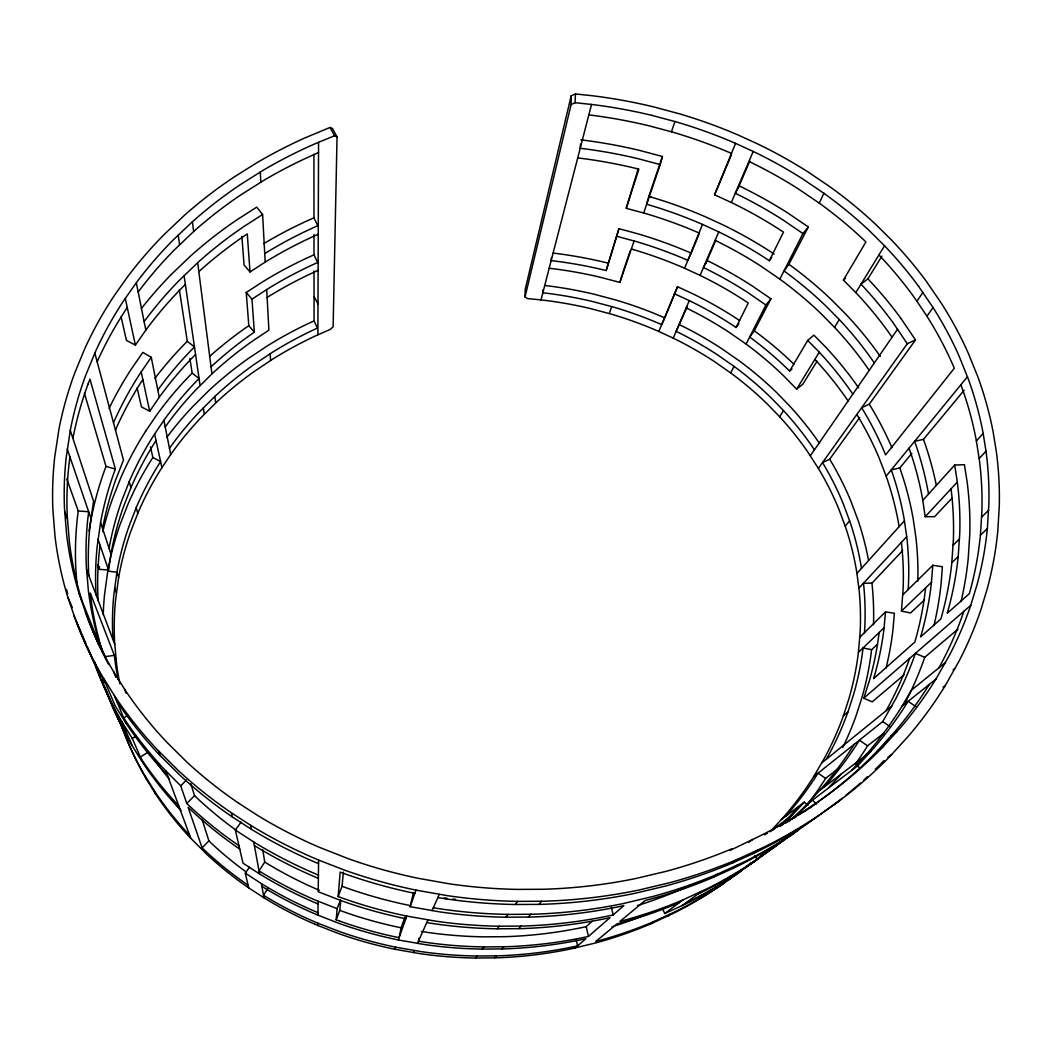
<?xml version="1.0" encoding="UTF-8"?>
<svg xmlns="http://www.w3.org/2000/svg" width="1052" height="1052" viewBox="0 0 1052 1052"><rect width="100%" height="100%" fill="white"/><g stroke="black" fill="none" stroke-linecap="round" stroke-linejoin="round"><path stroke-width="1.5" d="M317.875 334.852L318.572 142.296L334.549 135.761L337.048 136.865L333.116 326.856L330.157 329.46L317.428 335.036A404.704 390.055 21.4 0 0 272.402 359.324L254.282 371.448A383.073 368.41 18.8 0 0 215.686 402.982L200.025 418.67A358.785 344.333 15.9 0 0 170.713 454.503L160.943 469.126A338.087 324.003 13.5 0 0 138.075 512.626L130.501 532.18A319.953 306.369 11.3 0 0 118.639 577.495L115.549 600.113A309.604 296.388 10 0 0 114.602 641.996L116.47 662.984A307.329 294.218 9.7 0 0 119.889 683.879M687.14 307.013L676.134 331.341A362.966 346.279 21.7 0 1 717.148 354.616L734.401 366.622A338.678 321.662 22.1 0 1 771.313 398.024L783.477 410.569L779.663 416.776L767.605 404.323A335.772 319.216 22.2 0 0 730.995 373.158L713.9 361.23A359.837 343.623 21.7 0 0 673.214 338.139L658.197 331.183A382.586 366.898 21.8 0 0 611.159 314.088L590.238 308.525A404.731 389.7 22.4 0 0 541.004 299.899L527.749 298.61L525.04 296.953L571.131 104.503L571.21 95.745L575.431 93.944L592.171 95.732A515.256 484.012 21.3 0 1 653.476 106.844L679.618 113.866A487.523 455.634 20.9 0 1 738.451 135.156L757.216 143.716A458.264 425.968 20.9 0 1 808.331 172.133L829.949 186.796A427.769 395.407 21.3 0 1 876.342 225.01L891.715 240.277A405.77 373.631 21.8 0 1 926.733 281.897L941.619 303.66A390.397 358.587 22.3 0 1 968.458 353.603L977.755 376.577A386.978 355.26 22.4 0 1 993.141 432.017L996.27 451.177A393.54 361.52 22.1 0 1 999.295 505.828L997.822 530.721A411.056 378.036 21 0 1 987.289 588.607L980.924 609.647A433.306 398.682 19.6 0 1 959.148 660.945L945.301 685.523L943.052 687.258M731.955 877.473L719.187 886.494A409.728 386.478 14.8 0 1 673.333 913.386L651.07 923.709A420.142 395.71 14.2 0 1 596.26 942.789L571.788 948.707A420.721 396.223 14.2 0 1 496.255 957.833L475.622 958.017A411.503 388.188 14.4 0 1 419.998 953.651L394.973 949.285A394.987 373.762 14.4 0 1 338.31 933.453L317.809 925.471L317.835 923.169L315.021 921.973A377.063 357.812 14 0 1 263.513 895.265L267.865 888.414M575.22 947.944L585.885 938.66L582.321 939.449A436.83 409.425 14.3 0 1 503.737 948.904L482.263 949.088A427.296 401.18 14.5 0 1 424.35 944.512L398.287 939.949A410.188 386.347 14.5 0 1 339.283 923.459L317.941 915.161L318.099 901.222L315.035 899.933A407.65 383.165 14.3 0 1 259.042 870.938L264.736 862.061L262.763 849.806M115.431 697.2A416.434 387.465 13 0 0 157.432 749.787L178.406 770.629A439.986 407.952 14.1 0 0 231.374 812.788L250.652 825.294A464.169 428.598 14.7 0 0 315.074 858.55L318.585 860.049L318.217 891.728L341.492 900.775A444.404 414.199 14.8 0 0 405.822 918.764M525.04 296.953L525.172 289.471L571.21 95.745M571.131 104.503L575.115 102.701L575.431 93.944M918.606 286.381L933.071 307.565A379.654 348.672 22.3 0 1 959.148 356.233L968.129 378.549A375.958 345.095 22.4 0 1 983.002 432.477L986.013 451.15A382.718 351.539 22.1 0 1 988.854 504.316L987.368 528.538A400.062 367.871 21 0 1 976.992 584.859L970.759 605.347A422.352 388.543 19.6 0 1 949.43 655.251L935.899 679.158A450.48 414.067 17.9 0 1 900.367 727.8L882.036 747.867A477.555 438.053 16.3 0 1 833.223 790.736L809.527 808.291M960.897 384.769L961.554 386.571A372.027 342.031 22.5 0 1 976.203 440.025L979.175 458.527A378.694 348.409 22.1 0 1 981.911 511.219L980.411 535.231L987.368 528.538M951.047 488.851A362.23 335.47 22.3 0 1 953.388 539.584L951.823 562.688A378.628 351.026 21.2 0 1 941.606 616.38L940.869 618.944L920.618 636.907L921.355 634.422A366.372 341.229 21.3 0 0 931.454 582.256L932.795 565.279L942.395 566.739L941.04 584.255A376.419 350.645 21.3 0 1 933.926 625.69M961.015 601.665A392.975 363.834 21.2 0 0 968.208 558.651L969.76 534.692A376.248 347.975 22.3 0 0 967.156 482.092L964.421 464.695L954.677 465.05L957.32 482.079A365.899 338.363 22.2 0 1 959.753 533.259L958.201 556.561A382.468 354.064 21.2 0 1 947.957 610.725L947.208 613.316L969.313 593.696L970.076 591.04A395.868 364.597 21.1 0 0 980.411 535.231M901.38 542.385A333.247 312.207 22.6 0 1 903.089 589.607L901.433 611.094L910.559 612.987L924.577 599.772M908.205 589.514L908.494 584.241A336.351 314.732 22.6 0 0 906.706 536.638L904.286 519.898A330.446 309.012 23 0 0 891.846 471.506L891.268 469.876L899.802 467.943L911.821 453.425M886.034 668.138A347.186 326.883 21.6 0 0 892.977 629.569L894.384 613.25L885.495 611.909L884.101 627.728A337.916 318.125 21.6 0 1 874.317 676.291L873.633 678.619L914.806 642.075L915.529 639.616A362.835 338.402 21.3 0 0 925.602 587.884M779.663 416.776A318.204 301.582 22.8 0 1 806.91 450.69L818.377 468.403A306.106 289.55 23.3 0 1 838.825 509.05L845.742 527.683A303.16 286.631 23.5 0 1 856.815 572.617L858.905 588.16A308.578 291.917 23.1 0 1 860.128 632.318L858.419 652.398A322.504 305.382 21.8 0 1 848.846 698.988L843.362 715.899A340.467 322.491 20 0 1 825.097 757.006L813.683 776.639A363.177 343.767 17.8 0 1 784.095 816.51L770.077 831.79L792.472 814.932L804.293 802.15L807.87 805.424M864.468 632.647L864.77 627.715A311.234 294.126 23 0 0 863.495 583.216L871.937 583.163L902.695 550.512M580.52 144.071L580.204 148.293A481.592 454.898 21.4 0 1 637.893 158.655L660.222 164.585L662.431 156.485L639.655 150.436A492.099 464.892 21.4 0 0 580.835 139.85M551.406 257.543L551.156 260.62A424.429 406.677 22.1 0 1 602.586 269.68L606.176 270.574L618.944 228.692L638.327 233.939A427.533 406.125 21.4 0 1 690.48 252.861L691.217 253.216L687.837 260.357L687.166 260.041A417.565 396.591 21.3 0 0 636.144 241.539L617.195 236.398M543.082 289.8L542.845 292.785A408.281 392.777 22.3 0 1 592.473 301.49L613.566 307.105A385.926 369.765 21.7 0 1 660.985 324.332L661.603 324.634L664.154 319.243M339.52 921.026L336.193 919.803L337.127 908.678L340.335 900.249M413.502 892.504L410.122 906.679L439.868 911.9A482.907 445.824 14.9 0 0 505.92 917.212L530.392 917.055A493.598 454.806 14.7 0 0 619.799 906.495L623.862 905.614L613.145 914.938L609.226 915.792A477.674 442.261 14.6 0 1 522.857 926.049L499.24 926.22A467.298 433.463 14.8 0 1 435.489 921.118L406.782 916.082A448.717 417.67 14.8 0 1 341.768 897.895L338.139 896.554L340.177 872.121L344.135 873.581A484.867 446.311 15 0 0 414.856 893.372M336.193 919.803L339.783 910.348L340.73 900.275M338.139 896.554L342.045 886.284L343.386 872.069M150.489 446.903L152.869 457.475L160.588 461.578L159.628 463.064A341.032 326.528 13.5 0 0 136.536 506.88L128.896 526.579A322.754 308.749 11.4 0 0 116.917 572.235L113.8 595.038A312.299 298.702 10.1 0 0 112.827 637.262L112.959 639.59M88.013 384.164L89.946 379.115L115.378 469.06L113.695 473.61A349.159 331.064 12 0 0 100.571 522.515L97.113 546.974A337.85 320.295 10.9 0 0 95.929 592.315L96.061 594.827M100.071 545.212L99.177 552.918A334.694 317.651 10.8 0 0 98.02 597.878L98.152 600.363M138.18 292.009A441.761 413.673 16.4 0 1 174.395 249.876L193.66 231.519L192.411 221.748L172.922 240.237A446.535 417.552 16.4 0 0 136.313 282.725L124.07 300.136A420.629 392.646 14.5 0 0 95.219 352.157L85.58 375.656A398.024 371.198 12.8 0 0 70.287 430.36L93.549 501.133L89.946 526.289A348.83 329.447 11.1 0 0 88.644 572.959L88.776 575.536M66.802 478.91L78.229 510.97L77.23 519.241A362.361 341.847 11.2 0 0 75.757 567.699L76.901 583.965M70.3 430.373L66.171 457.791A385.163 359.14 11.8 0 0 64.514 508.787L66.605 534.429A382.336 356.523 11.6 0 0 79.018 593.328L87.881 618.878A390.068 363.505 12.1 0 0 113.603 671.715L115.851 677.356M69.932 456.897L68.867 465.549A381.048 355.826 11.8 0 0 67.249 516.059L69.327 541.451A378.26 353.222 11.5 0 0 81.635 599.758M97.481 564.937L99.033 569.316L108.54 570.013L110.947 554.036A332.419 316.981 11.6 0 1 123.334 507.182L131.237 486.984A351.263 335.233 13.7 0 1 155.052 442.077L156.038 440.538M99.033 569.316L99.414 566.489M418.906 938.358L418.472 941.211L425.402 942.29A431.11 404.297 14.5 0 0 483.867 946.918L505.552 946.734A440.735 412.594 14.4 0 0 584.873 937.201L588.476 936.412L610.068 917.62L606.189 918.462A473.098 438.618 14.6 0 1 520.701 928.627L497.32 928.798A462.814 429.887 14.8 0 1 434.226 923.761L426.744 922.591M89.052 531.063L90.709 521.279A358.758 340.217 12 0 1 104.293 471.033L106.002 466.391L84.423 393.224M152.869 457.475L151.856 459.04A349.935 335.075 13.5 0 0 128.094 503.934L120.191 524.198A331.617 317.27 11.3 0 0 107.791 571.105L104.542 594.564A321.241 307.276 10.1 0 0 103.241 614.815M404.849 917.212L401.154 927.811L399.089 937.687A413.87 389.372 14.5 0 1 339.52 921.039M699.001 232.965L698.318 232.65A431.162 407.952 21.2 0 0 645.77 213.595L626.242 208.309L638.262 168.596M606.176 270.574L618.944 228.692M541.004 299.899L591.54 104.45A504.25 473.597 21.3 0 1 651.661 115.326M549.183 268.26A420.59 403.376 22.1 0 1 600.192 277.228L619.93 282.436L621.942 275.098M662.431 156.485L648.795 196.408L646.651 204.259L648.768 204.877A435.41 411.49 21.2 0 1 701.802 224.102L718.74 231.887A409.267 384.9 21.2 0 1 764.712 257.687L769.301 260.725L771.734 257.411M626.242 208.309L638.866 169.148L634.869 168.162A476.648 450.795 21.5 0 0 577.719 157.905M622.455 273.559L630.293 250.626M609.292 313.535L611.672 306.553M619.93 282.436L634.119 240.934M643.679 212.977L660.222 164.585M588.831 114.892A498.832 469.153 21.3 0 1 648.387 125.648L671.439 131.789L674.95 121.532L677.238 122.203A476.135 444.891 20.9 0 1 734.809 143.019L753.219 151.435A447.324 415.737 20.9 0 1 803.189 179.234L824.268 193.542M904.115 674.792L872.239 701.829L863.745 698.212L869.373 680.723A334.917 315.666 21.6 0 0 879.117 632.541M826.293 759.281L829.555 753.363A343.399 324.936 20 0 0 847.938 711.928L853.448 694.899A325.292 307.697 21.8 0 0 863.074 647.953L871.608 649.702L877.421 644.218M394.973 949.285L395.71 947.194L420.971 951.6A415.04 391.107 14.4 0 0 477.108 956.018L497.925 955.834A424.324 399.195 14.2 0 0 574.142 946.629L577.614 945.866L576.167 939.607M398.287 939.949L406.782 916.082M410.122 906.679L416.013 890.137L447.587 895.686A510.167 467.088 15 0 0 517.676 901.38L543.634 901.222A521.411 476.411 14.8 0 0 638.406 890.15L668.993 882.891A520.701 475.82 14.9 0 0 737.255 859.418L764.87 846.702A507.932 464.971 15.4 0 0 821.467 813.63M658.815 331.472L677.527 286.736L692.821 293.784A386.386 367.056 21.5 0 1 736.334 318.375L739.569 320.531M674.24 293.666L689.297 300.609A377.181 358.272 21.5 0 1 731.837 324.66L736.084 327.501L748.274 303.002L743.896 300.096A388.911 368.068 21.4 0 0 700.093 275.4L684.602 268.26L702.486 224.431M769.301 260.725L783.503 232.15L778.756 229.034A423.101 396.209 21.1 0 0 731.337 202.497L714.571 194.804L735.558 143.374M677.527 286.736L664.798 317.901L664.101 317.572A395.131 378.641 21.7 0 0 615.617 299.951L594.051 294.205A417.171 401.364 22.3 0 0 545.067 285.513M691.217 253.216L698.923 234.359M731.521 154.578L714.571 194.804M189.912 358.548L192.148 373.092L199.065 378.523L194.62 383.099A376.169 359.179 16.1 0 0 163.862 420.327L153.618 435.528A354.445 337.929 13.8 0 0 129.567 480.764L121.598 501.133A335.43 319.519 11.7 0 0 109.066 548.368M673.227 338.139L689.297 300.609M700.106 275.4L718.74 231.887M731.337 202.484L753.219 151.435M705.958 263.158L715.741 240.369M738.004 188.479L749.774 161.048M115.444 430.058L115.812 429.216M113.484 422.772L113.866 421.931A384.703 363.269 14.2 0 1 140.1 373.513L151.251 357.285L142.822 352.394L131.342 369.015A394.75 372.803 14.1 0 0 109.079 408.413M413.397 952.625L414.317 950.574M417.486 943.447L427.914 919.935M432.03 910.677L439.263 894.384M97.152 361.77L97.56 360.862A416.145 389.03 14.5 0 1 126.082 309.288L127.266 307.539M957.925 629.162L924.708 657.329L915.411 653.371A386.768 360.376 19.8 0 1 895.344 699.514L882.707 721.593L813.683 776.639M730.68 372.908L734.059 366.372M817.062 361.178L802.808 384.256L796.627 389.135L784.095 376.274A348.738 330.078 22 0 0 746.092 344.083L765.895 305.014L770.932 298.807L752.285 285.973A402.153 380.219 21.3 0 0 707.089 260.528L703.472 267.55A392.567 371.119 21.3 0 1 747.656 292.443L765.895 305.014M869.215 370.37L865.323 364.768A358.048 334.299 22.2 0 0 834.525 327.33L820.954 313.575A377.957 354.116 21.6 0 0 779.821 279.135L802.952 233.57L808.344 226.969L788.106 213.201A437.895 409.557 21 0 0 739.135 185.849L735.282 193.305A427.441 399.734 21 0 1 783.161 220.065L802.952 233.57M824.255 193.555A416.947 385.348 21.3 0 1 869.557 230.888L884.535 245.8L855.815 292.614L843.388 280.082L865.914 241.947L864.1 240.185A412.542 381.863 21.3 0 0 819.271 203.154L823.861 193.252M792.011 369.002L789.618 371.054L788.066 369.515A351.881 332.682 21.9 0 0 749.734 337.074L754.284 330.788L770.932 298.807M784.069 270.969L788.908 264.302L808.344 226.969M938.884 667.862L942.697 660.788A417.92 385.071 19.6 0 0 963.856 611.33M886.139 710.692L889.703 704.143A383.046 357.391 19.8 0 0 909.625 658.407M789.618 371.054L807.726 340.414L813.893 335.115L825.715 347.16A356.51 334.299 22.3 0 1 856.341 384.585L858.603 387.859M796.627 389.135L819.271 352.21L807.726 340.414M834.538 327.317L839.299 319.558L825.583 305.698A381.652 357.115 21.6 0 0 784.056 270.982M818.377 468.403L907.271 343.741L893.49 323.319A377.444 349.816 22 0 0 860.983 284.198L867.9 278.846L881.918 256.136M851.936 770.156L868.124 752.417A426.349 395.105 17.9 0 0 902.051 706.168L911.348 690.217L945.603 662.405M137.128 387.78L141.441 406.9L149.7 411.266L159.26 397.262A387.925 369.107 16.2 0 1 190.991 359.127L195.567 354.432M145.544 431.359L156.09 415.803A385.492 368.121 16.1 0 1 187.664 377.721L192.148 373.092M142.848 379.562L141.757 381.192A380.955 360.152 14.1 0 0 115.799 429.216M121.085 316.784L126.424 340.388L135.392 345.109L145.82 330.131A422.22 397.682 16.3 0 1 180.392 289.405L185.376 284.395M810.342 455.766L897.619 329.158M901.314 318.966L915.503 339.954L869.294 404.165L861.641 407.729A333.668 312.168 22.8 0 1 884.167 451.466L885.574 454.911L954.296 368.239L952.678 364.439A375.669 345.569 22.3 0 0 926.917 316.192L916.897 301.201L922.933 292.443M926.917 316.192L933.071 307.565M315.035 924.274A373.828 355.103 13.9 0 1 263.986 897.816L248.693 887.849L245.3 873.134L249.495 867.269M861.483 568.396L861.364 567.567A305.777 288.8 23.4 0 0 850.161 522.292L843.165 503.527A308.749 291.733 23.3 0 0 822.532 462.578L829.686 459.198L859.721 417.46M318.072 903.957L315.035 902.669A403.876 380.061 14.3 0 1 259.594 873.962L242.986 863.153L235.346 830.041L241.132 822.059M736.084 327.501L738.833 323.753M475.622 958.017L477.108 956.018M482.263 949.088L483.867 946.918M497.32 928.798L499.24 926.22M505.92 917.226L508.024 914.398L532.746 914.227A498.582 458.711 14.7 0 0 623.126 903.576L652.319 896.62A497.912 458.133 14.8 0 0 717.517 874.133L743.922 861.969A485.656 447.639 15.3 0 0 798.1 830.278M446.061 898.895A504.815 462.959 15 0 0 515.362 904.496L517.676 901.38M845.229 526.171L849.648 520.766M899.131 526.658L899 525.776A327.396 306.54 23 0 0 886.704 477.766L886.139 476.148L967.459 376.734M928.521 494.059L928.377 493.138A344.333 320.189 22.8 0 0 915.214 443.037L914.609 441.34L923.459 439.355L964.132 390.239M494.585 957.859L496.255 955.86M502.001 948.93L503.803 946.761M518.82 928.653L520.95 926.076M528.42 917.081L530.76 914.254M515.362 904.496L538.953 904.378L541.543 901.262M788.882 821.507A415.882 389.135 16.1 0 0 806.45 804.741L857.564 765.922L873.896 748.011A430.676 398.524 17.9 0 0 908.113 701.329L915.805 706.536M824.61 786.699L827.516 783.398A395.881 370.646 17.9 0 0 859.392 740.2L867.598 745.802L883.798 733.231M841.429 773.904L828.831 787.553M785.542 816.431L788.25 813.354A366.306 346.371 17.8 0 0 818.062 773.167L825.623 778.362L839.575 767.539M799.836 805.556L786.962 819.39A399.918 376.103 16 0 1 781.465 824.873M856.933 573.445L904.418 520.779M952.034 498.135L934.557 516.69L925.195 516.703L922.788 500.41L954.677 465.05M976.374 440.998L983.16 433.463M858.905 588.16L906.706 536.638M925.195 516.703L957.32 482.079M979.175 458.527L986.013 451.15M169.477 448.336A361.927 347.028 16 0 1 199.065 412.252L214.858 396.459A386.439 371.303 18.8 0 1 253.769 364.715L272.047 352.512A408.255 393.132 21.3 0 1 317.441 328.079L314.075 320.886L314.022 270.969M821.467 813.63L840.364 800.046A488.496 448.178 16.3 0 0 890.268 756.059L909.033 735.427A461.263 424.061 17.9 0 0 945.314 685.523M165.203 426.98A372.789 356.299 16.1 0 1 195.685 390.029L211.952 373.868A398.064 381.284 18.8 0 1 252.02 341.413L268.904 330.144L266.695 289.537L268.707 288.287A441.906 422.01 20.9 0 1 317.651 262.487L314.009 254.808L313.996 234.438M826.359 795.825L827.543 794.97A472.545 434.16 16.3 0 0 875.882 752.509L894.042 732.639A445.746 410.372 17.9 0 0 929.258 684.471M807.634 803.518L822.664 787.106A392.225 367.674 17.9 0 0 854.277 744.277M792.472 814.932L791.314 816.115A403.495 379.036 16.1 0 1 783.503 823.834M144.111 321.623A426.573 401.272 16.3 0 1 179.064 280.595L197.671 262.698L211.952 373.868M772.996 829.896L774.114 828.752M179.366 289.681L187.269 341.295L182.601 346.055A401.299 381.468 16.2 0 0 154.933 378.352M248.088 885.192A357.154 340.072 13.1 0 1 205.613 851.186L202.102 847.82L208.914 840.903L202.102 819.469M238.975 845.703A402.627 377.826 13.7 0 1 190.754 807.239L186.783 803.439L194.541 795.654L190.741 783.701M171.187 274.559L190.307 256.267A466.141 439.657 18.6 0 1 237.068 219.736L256.727 207.126L262.605 214.49L265.196 262.106L250.008 271.942L244.09 265.065L241.868 236.371M186.783 803.439L180.707 785.831L186.52 780.032M859.839 637.21L885.495 611.909M902.813 594.84L932.795 565.279M953.138 545.212L959.516 538.94M981.687 517.071L988.643 510.22M858.419 652.398L884.101 627.728M901.433 611.094L931.441 582.256M951.823 562.688L958.201 556.561M421.365 931.454L426.849 932.309A421.957 395.644 14.5 0 0 483.959 936.845L505.157 936.674A431.438 403.85 14.4 0 0 582.69 927.417L586.201 926.654L592.131 921.236M843.362 715.899L847.925 711.928M863.745 698.212L970.759 605.347M843.388 280.082L845.571 278.215M821.862 762.884L891.767 706.116M902.051 706.168L935.899 679.158M953.099 669.861L955.374 668.059M730.009 850.437L759.36 836.235A497.096 454.964 15.4 0 0 814.721 803.991M748.932 842.297L752.588 839.496M781.412 819.574L804.293 802.15M819.771 790.381L870.767 751.588M890.82 736.321L897.119 731.534M877.21 751.128L883.391 746.473M651.07 923.709L654.12 921.434L676.581 911.032A413.239 389.385 14.9 0 0 722.816 883.904L725.446 882.089M662.734 909.02L664.706 913.531L683.103 899.802L707.378 888.585A446.521 416.513 15.1 0 0 757.282 859.352L754.784 855.723M683.116 899.815A457.83 426.376 14.5 0 1 623.271 920.539L619.996 921.394L645.152 900.525L648.689 899.605A492.928 454.227 14.8 0 0 713.23 877.342L717.517 874.133M538.953 904.378L541.03 904.339A515.953 472.216 14.8 0 0 634.75 893.358L664.995 886.178A515.256 471.612 14.9 0 0 732.534 862.942L737.255 859.418M804.201 811.789L807.962 809.001M809.212 808.081L825.61 796.377M728.247 880.116L738.333 872.752M744.816 868.321L751.378 863.468A409.057 384.743 16 0 0 764.173 853.356M667.796 916.082L670.992 913.741M664.706 913.531L682.091 905.627L701.355 891.517M713.217 877.342L732.876 868.439L737.36 865.138M732.521 862.942L753.074 853.645L758.005 850.029M772.865 848.162L773.996 847.347A429.361 401.299 16.1 0 0 786.304 837.655M833.329 805.082L834.591 804.162A483.368 444.194 16.3 0 0 842.165 798.297M887.927 757.308L891.688 754.573M719.187 886.494L722.816 883.904M742.081 870.241L733.546 876.198L734.572 875.435A393.921 372.263 16 0 0 743.277 868.65M750.3 864.244L839.088 800.98M305.987 258.463A450.572 430.281 20.8 0 0 263.368 281.371L246.234 292.456L251.967 299.149L254.334 332.169L251.467 334.155A401.68 384.375 18.8 0 0 211.044 366.832M246.234 292.456L248.811 325.699L245.866 327.724A410.911 393.251 18.7 0 0 209.637 356.404M251.967 299.149L266.695 289.537M147.74 752.377L140.14 757.177L141.165 758.755A365.399 345.753 12.3 0 0 177.854 804.898L178.774 805.885M180.116 809.527L179.208 808.554A361.98 342.913 12.2 0 1 142.862 762.845L132.302 738.425L136.273 735.94M127.884 715.334L123.715 717.924L124.82 719.647A397.906 372.5 12.8 0 0 164.888 769.893L180.707 785.831M267.129 297.44L269.115 296.204A437.75 418.459 21 0 1 317.625 270.561L318.112 270.364M262.605 214.49L243.367 226.864A455.661 429.703 18.6 0 0 197.658 262.684M265.196 262.106L267.274 260.83A456.384 434.266 20.8 0 1 317.73 234.465L318.23 234.254M318.532 152.632L317.98 152.842A498.898 469.731 20.5 0 0 263.105 180.773L240.947 194.804A471.927 443.089 18.6 0 0 193.647 231.506M264.736 253.532L266.827 252.256A460.921 438.092 20.8 0 1 317.757 225.72L313.983 217.79L313.917 154.21M318.572 142.296L318.006 142.507A504.316 474.189 20.5 0 0 262.579 170.621L240.185 184.757A477.043 447.258 18.6 0 0 192.398 221.735M685.549 903.089L691.348 900.262A429.242 402.495 15 0 0 739.359 872.134M682.091 905.627L687.837 902.826A425.442 399.392 14.9 0 0 735.414 874.935L755.441 860.562A412.713 387.754 16.1 0 0 768.354 850.358M732.876 868.439L739.359 865.283A480.79 443.812 15.3 0 0 793.011 833.907M697.594 894.266L703.564 891.373A442.405 413.199 15.1 0 0 753.008 862.403L769.577 850.489A425.402 398.09 16.1 0 0 776.297 845.295M753.074 853.645L759.846 850.358A502.606 460.855 15.4 0 0 815.879 817.614M907.271 343.741L915.503 339.954M686.917 886.823L690.875 885.008M305.987 258.463L314.009 254.808M685.588 887.415L678.908 890.321A448.231 417.368 14.5 0 1 637.499 905.548M314.075 320.886L306.619 324.345A416.25 400.838 21.2 0 0 267.103 346.029L248.377 358.482A395.302 379.864 18.8 0 0 208.559 390.871L192.332 407.032A370.883 355.655 16 0 0 166.781 437.382M313.983 217.79L305.619 221.538A469.955 446.692 20.7 0 0 263.657 243.669M337.048 136.865L332.458 128.476L329.999 127.45L304.817 137.97A514.204 483.512 20.4 0 0 256.543 162.929L233.61 177.341A488.01 457.633 18.6 0 0 184.705 215.055L164.704 233.978A457.607 427.98 16.4 0 0 127.121 277.426L114.536 295.257A431.622 402.969 14.5 0 0 84.817 348.541L74.85 372.71A408.991 381.482 12.8 0 0 59.004 428.9L54.704 457.133A396.196 369.489 11.8 0 0 52.876 509.602L54.98 536.06A393.264 366.767 11.6 0 0 67.63 596.708L76.717 623.1A401.114 373.868 12.1 0 0 103.122 677.567L115.207 705.945L126.871 724.526A393.856 369.213 12.8 0 0 166.505 774.272L167.492 775.337M78.229 510.97L88.657 511.745L87.697 519.819A352.275 332.287 11.2 0 0 86.369 566.91L88.368 590.54A349.685 329.855 11 0 0 99.887 644.745M575.115 102.701L591.54 104.45M107.804 571.105L116.917 572.235L118.652 577.495M437.842 897.593L446.061 898.881M433.319 907.771L441.248 909.007A487.786 449.664 14.9 0 0 508.024 914.385M607.885 263.092L604.216 262.185A433.674 415.579 22.1 0 0 553.115 253.085M651.661 115.339L674.95 121.532M106.002 466.391L115.378 469.06M671.439 131.789L673.714 132.447A471.059 440.775 20.9 0 1 730.706 153.066L731.456 153.421M648.795 196.408L651.004 197.053M631.358 249.008L633.37 249.6M342.045 886.284L345.569 887.586A438.671 408.255 14.8 0 0 409.004 905.325M337.127 908.678L318.099 901.222M339.783 910.348L343.005 911.545A404.599 380.6 14.6 0 0 401.154 927.798M318.585 860.049L344.477 870.096A490.022 450.335 15 0 0 416.013 890.123M317.835 923.169L338.534 931.204A398.392 376.59 14.4 0 0 395.723 947.181M318.546 863.653L315.061 862.18A459.264 424.732 14.7 0 1 251.375 829.292L232.321 816.931A435.331 404.231 14 0 1 179.945 775.232L159.207 754.613A412.003 383.901 13 0 1 117.679 702.578L116.535 700.79M318.414 875.093L315.061 873.673A443.655 412.318 14.6 0 1 253.703 841.968M318.375 878.354L315.048 876.947A439.184 408.728 14.6 0 1 254.374 845.584M317.967 912.649L315.035 911.413A391.765 370.067 14.2 0 1 261.369 883.614M317.941 915.161L315.035 913.925A388.267 367.161 14.1 0 1 261.882 886.389M315.021 924.287L317.809 925.471M684.602 268.26L683.945 267.958A413.646 393.29 21.4 0 0 633.37 249.6M774.167 254.097L769.499 251.02A419.261 394.355 21.2 0 0 722.487 224.655L705.208 216.712A445.811 421.405 21.2 0 0 651.004 197.066M238.462 803.057L257.214 815.195A453.254 418.433 14.7 0 0 320.018 847.583L348.646 858.827A479.028 440.144 15 0 0 418.446 878.354L449.257 883.812A499.305 457.055 15 0 0 517.716 889.4L543.082 889.269A510.391 466.273 14.9 0 0 635.684 878.525L665.587 871.464A509.76 465.72 14.9 0 0 732.35 848.609M235.346 830.041L253.716 841.955L259.594 873.949M882.707 721.593L890.058 726.59M245.3 873.134L261.369 883.601L263.986 897.816M818.877 202.865L798.415 188.979A442.576 411.937 20.9 0 0 748.932 161.416M779.453 278.859L760.649 265.959A405.283 381.626 21.2 0 0 715.11 240.369M745.763 343.833L728.352 331.774A373.802 355.431 21.6 0 0 686.167 307.907M788.908 264.302L789.355 264.631A391.554 366.425 21.6 0 1 831.895 300.162L845.966 314.364A371.54 346.476 22.1 0 1 877.933 353.091L880.287 356.47M754.284 330.788L754.705 331.091A361.007 341.335 21.9 0 1 793.984 364.294M187.269 341.295L194.475 346.923L189.847 351.644A391.594 372.198 16.2 0 0 157.813 390.068M194.541 795.654L198.447 799.362A392.646 368.41 13.7 0 0 236.174 830.304M208.914 840.903L212.346 844.177A348.317 331.617 13.1 0 0 246.247 872.016M857.564 765.922L859.813 768.131M816.483 804.03L812.368 799.954L811.171 801.177A419.761 392.264 16.1 0 1 793.458 818.101M120.125 721.33L125.149 735.243A322.451 308.591 10.4 0 0 146.478 779.308L156.367 795.141A334.891 320.071 11.6 0 0 189.912 837.418L206.613 854.132A354.077 337.468 13 0 0 248.693 887.849M189.61 835.249L188.755 834.328A337.81 322.556 11.7 0 1 154.907 791.669L144.939 775.705A325.265 310.998 10.5 0 1 123.426 731.271L121.309 725.578M248.811 325.699L254.334 332.169M916.897 301.201L912.623 295.191A390.687 360.257 21.8 0 0 878.92 254.952M892.07 337.205L887.993 331.406A373.657 346.805 22 0 0 855.815 292.614M874.33 362.953L870.385 357.312A361.533 337.1 22.1 0 0 839.299 319.558M852.83 394.145L849.056 388.688A346.91 325.265 22.3 0 0 819.258 352.21M848.096 400.996L844.361 395.591A343.702 322.648 22.3 0 0 814.853 359.403M819.495 443.418L817.759 440.867A329.828 312.312 22.7 0 0 789.5 405.809L777.02 392.961A347.462 330.026 22.1 0 0 739.201 360.823L721.501 348.514A371.816 354.761 21.7 0 0 679.539 324.713M814.432 449.848L810.961 444.733A320.952 303.883 22.7 0 0 783.464 410.569M238.462 803.057A429.084 397.761 14.1 0 1 186.848 762.069L166.479 741.857A405.441 377.155 13 0 1 125.596 690.783L113.59 671.715M115.444 697.2L103.122 677.567M132.302 738.425L122.098 722.106A366.885 345.937 11.6 0 1 97.889 672.136L95.522 665.745M141.862 761.267L132.171 745.75A348.58 330.709 11.2 0 1 109.145 698.212L106.883 692.124M314.048 296.625L317.993 303.791M329.999 127.45L334.549 135.761M74.127 616.143L85.843 643.311M87.132 646.296L100.098 677.238A363.308 342.978 11.5 0 0 124.07 726.722M104.319 686.009L123.045 729.601M67.63 596.708L69.826 601.836M70.366 603.112L72.286 607.596M122.098 722.106L132.171 745.75M144.939 775.705L146.465 779.308M114.287 695.398L125.767 722.829M153.973 790.21L155.433 793.681M85.317 612.027L98.927 645.376M79.018 593.328L103.188 653.647M98.244 639.984L105.003 656.685L114.352 655.37L114.694 658.42A309.998 296.506 9.8 0 0 118.14 679.487M124.504 689.073L126.109 693.176M116.128 659.972L90.262 593.026L90.643 596.392A346.279 327.027 10.9 0 0 102.057 650.097M97.744 670.913L94.483 661.642M64.645 511.601L67.381 518.846M86.501 569.5L114.734 644.311M87.868 618.274L90.406 625.059A385.913 360.165 12.1 0 0 100.939 649.373M104.845 687.39L107.133 693.531A351.868 333.458 11.2 0 0 130.369 741.502M76.809 622.363L79.373 629.241A396.841 370.422 12.1 0 0 105.502 683.142M158.484 750.918L160.259 755.717M165.887 770.984L190.754 838.326M886.139 476.148L879.104 457.883A330.578 309.669 22.9 0 0 856.815 414.488M923.459 439.355L924.103 441.156A354.419 329.605 22.8 0 1 936.28 485.143M909.059 448.139L909.651 449.809A341.032 317.546 22.8 0 1 922.643 499.503L922.788 500.41M899.802 467.943L900.407 469.679A340.112 318.085 23 0 1 913.281 519.438L915.792 536.612A345.858 323.648 22.6 0 1 917.844 581.098M202.102 847.82L188.111 807.278L192.056 811.026A398.721 374.63 13.7 0 0 239.764 849.122M102.215 679.921L103.793 684.484M67.262 449.072L90.893 518.294M98.02 539.203L108.54 570.013M114.602 587.792L116.364 592.92M100.584 522.515L110.947 554.036M94.825 353.077L123.478 460.079L115.575 480.159A345.884 328.329 12 0 0 102.596 528.669M129.238 481.566L130.895 487.76M136.221 507.643L137.759 513.389M611.343 907.376L613.145 914.938M586.201 926.654L588.476 936.412M231.374 812.802L232.321 816.931M125.28 298.373L135.392 345.109M141.178 371.869L149.7 411.266M154.618 433.989L161.903 467.653M136.326 282.725L145.82 330.131M151.251 357.285L159.26 397.262M163.875 420.327L170.713 454.517M250.652 825.294L251.389 829.278M178.196 235.03L179.603 244.695M184.087 275.545L200.077 385.479M203.325 407.795L204.259 414.251M214.858 396.459L215.699 402.982M250.008 271.942L247.273 233.939L244.064 236.082A450.992 425.85 18.6 0 0 198.815 271.64M260.291 171.989L260.843 182.127M270.193 353.696L270.561 360.494M829.686 459.198A317.467 300.004 23.3 0 1 850.923 501.239L858.156 520.556A314.719 297.282 23.5 0 1 868.531 560.295M871.937 583.163A320.018 302.45 23 0 1 873.489 624.743M871.608 649.715A334.207 316.165 21.8 0 1 861.812 697.949L856.183 715.452A352.275 333.379 20 0 1 842.691 747.591M825.623 778.362A375.051 354.682 17.9 0 1 807.607 804.254M750.786 862.916A397.314 375.077 16 0 1 744.632 867.887M743.383 868.86A397.314 375.077 16 0 1 738.333 872.752M654.12 921.434A423.759 398.682 14.3 0 1 598.825 940.672L595.813 941.461L616.998 923.88L620.233 923.038A453.622 422.983 14.5 0 0 679.513 902.498M647.296 913.938A414.869 390.266 14.3 0 1 612.014 926.799M180.918 810.605A328.908 314.009 11.7 0 1 172.541 799.875M102.833 531.654A344.661 328.355 11.7 0 1 112.551 498.661L120.809 477.726A363.69 346.792 13.7 0 1 145.557 431.359M169.372 779.256A355.76 336.587 12.3 0 1 154.552 759.741M319.348 890.308A398.09 374.118 14.3 0 1 264.723 862.075M782.859 839.996A425.402 398.09 16.1 0 1 779.598 842.652M869.281 404.165A343.097 321.018 22.9 0 1 891.899 447.692M867.598 745.802A405.349 379.562 17.9 0 1 855.079 764.541M808.028 808.883A491.889 450.94 15.4 0 1 804.438 811.276M803.123 812.144A491.889 450.94 15.4 0 1 797.784 815.576M796.443 816.431A491.889 450.94 15.4 0 1 792.393 818.956M788.303 821.441A491.889 450.94 15.4 0 1 785.568 823.085M782.806 824.702A491.889 450.94 15.4 0 1 780.032 826.307M767.368 833.329A491.889 450.94 15.4 0 1 764.515 834.841M924.721 657.329A396.788 369.765 19.8 0 1 907.902 697.489M907.179 698.949A396.788 369.765 19.8 0 1 905.706 701.855M72.917 438.368A393.79 367.766 12.8 0 1 88.026 384.164M867.887 278.846A387.899 359.547 22 0 1 901.314 318.966M455.542 899.355A477.411 440.012 14.9 0 1 452.715 899.013M447.087 898.276A477.411 440.012 14.9 0 1 444.26 897.882M141.349 308.604A437.159 411.279 16.3 0 1 171.2 274.572M108.33 663.97A385.913 360.165 12.1 0 1 104.884 657.368M104.214 656.04A385.913 360.165 12.1 0 1 101.584 650.715M884.009 760.609A483.368 444.194 16.3 0 1 875.264 769.328M867.335 776.81A483.368 444.194 16.3 0 1 863.863 779.979M860.352 783.109A483.368 444.194 16.3 0 1 845.887 795.325M67.67 593.696A389.069 363.387 11.5 0 1 66.526 589.383M884.535 245.8A394.829 363.505 21.8 0 1 918.62 286.368"/></g></svg>
